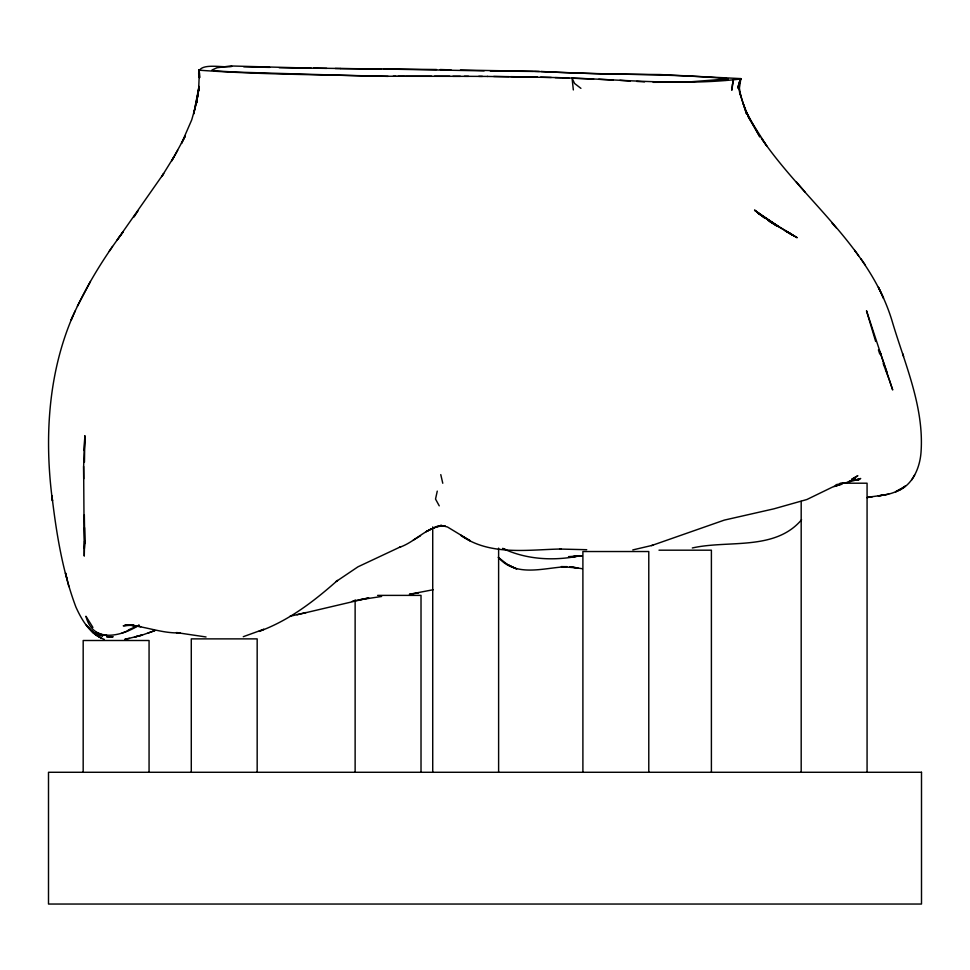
<?xml version="1.0" encoding="UTF-8"?>
<svg xmlns="http://www.w3.org/2000/svg" width="970" height="970" viewBox="0 0 970 970"><rect width="100%" height="100%" fill="white"/><g stroke="black" fill="none" stroke-linecap="round" stroke-linejoin="round"><path stroke-width="1.45" d="M84.572 541.066L84.269 556.089L83.626 466.424L84.839 435.894L84.463 462.12M84.184 450.553L84.839 435.894M84.402 548.462L84.863 541.26M725.79 78.437L725.609 80.401L725.548 78.437L728.24 78.873L686.542 82.11L653.162 82.329M534.421 71.428L605.231 74.035L659.842 74.544L740.825 78.606L739.407 88.185L740.692 95.606M437.264 491.123L435.53 499.065L439.24 505.843M738.643 86.391L740.825 78.606M75.187 310.933L71.198 319.821C84.814 288.575 102.626 259.233 123.057 231.988L117.225 239.893L163.675 173.545L161.735 176.552L174.212 156.388L185.209 136.261L181.499 143.366L191.745 119.819L196.158 104.202L199.08 87.846L193.733 113.975L199.008 86.451L196.57 103.014L198.644 89.64L199.299 73.417L199.505 77.733C193.212 60.067 223.912 68.7 231.879 66.372M72.968 315.808C47.942 373.595 44.281 439.07 52.477 500.932L51.944 495.876C56.43 533.536 62.517 571.488 75.927 607.111C81.868 620.182 90.04 634.186 104.287 639.388M866.937 497.646L872.272 496.64L868.562 497.319C879.014 495.246 890.666 495.609 899.82 489.389L895.601 491.802C912.043 486.334 919.73 468.68 921.003 452.59C924.337 407.642 905.289 365.035 892.655 322.913C870.939 247.835 803.96 200.56 761.414 138.298L766.712 145.924L748.525 117.249L759.886 136.964L746.633 112.569L748.731 117.515L743.068 103.256L738.497 88.173M77.394 306.229L90.416 281.555M174.212 156.388L171.629 160.935L177.68 150.338M911.715 479.907L914.625 475.082M109.27 251.218L112.496 246.465M135.533 214.515L133.86 216.953L138.007 210.951M801.584 519.738C774.921 551.178 728.337 539.829 692.325 547.977M399.47 547.322C414.978 542.254 426.436 526.868 443.108 525.885L440.635 525.328L447.461 526.977L470.195 540.751L460.617 535.197C489.668 556.125 527.789 549.65 561.278 548.996L559.581 549.044L586.729 549.711M413.293 540.108L420.531 535.743M431.359 528.771L426.218 531.633L436.936 526.431L443.108 525.885M848.895 481.69L855.31 478.562L846.931 482.466L835.946 484.709M400.78 546.704L357.991 566.807L336.141 581.527L337.499 580.412C314.037 601.218 288.842 620.642 259.026 631.421L263.828 629.275L243.276 636.696M92.926 627.444L85.954 616.253C92.793 643.801 121.383 636.356 139.256 625.104L128.282 629.979M121.917 633.119L127.7 630.864M841.051 484.563L836.079 485.74L844.082 482.927L832.818 486.916L806.919 499.501L773.927 508.826L724.299 520.114L651.488 545.601M148.022 633.095L154.957 630.536L140.905 635.544L125.421 639.157M725.548 78.437C664.256 73.271 602.54 75.126 541.114 71.441M432.668 528.201L438.331 526.176L445.327 525.946M833.885 486.54L838.31 485.182M848.156 482.26L860.705 478.525L853.83 480.405L858.462 479.641M652.859 545.225L632.779 549.929M433.226 589.724L409.401 594.283L418.543 592.937M289.994 616.289L306.047 612.555M297.038 614.762L368.77 597.92L352.316 601.23M741.31 78.909C679.497 86.415 617.223 78.788 555.192 77.648M358.645 599.957L381.61 596.465M883.767 495.039L888.653 494.094M506.11 549.772L502.642 548.402C526.564 559.702 553.749 561.109 579.381 555.907L572.906 556.61L582.242 555.822L568.541 556.634M571.33 557.204L575.731 556.38M130.041 624.838L123.238 625.795L132.575 625.177M124.803 639.266L129.471 638.454M855.807 480.089L859.129 479.641L854.473 480.15M133.678 625.104L125.081 624.874L129.968 625.298L129.155 625.213C146.325 626.62 162.645 633.616 180.129 632.852L176.492 632.598L206.052 636.975M449.801 76.266L434.427 76.242M383.368 69.016L484.127 70.871M460.35 76.327L405.605 76.29M431.638 76.23L374.165 76.266M404.623 76.242L397.967 76.278M279.202 67.754L326.732 68.373M393.226 76.278L395.99 76.266M539.332 71.428L460.459 70.022M840.117 483.205L867.071 483.205L867.071 772.278M658.994 550.184L711.398 550.184L711.398 772.278M377.597 595.386L421.016 595.386L421.016 772.278M452.869 76.339L468.534 76.339M464.315 76.315L482.405 76.4M493.706 76.46L509.201 76.654M487.304 76.436L551.312 77.467M372.965 76.206L235.601 72.083L215.631 70.931L212.03 69.985L216.965 67.779L230.581 65.96L311.14 68.142M388.121 76.387C325.192 74.581 261.839 74.726 199.129 70.192L199.335 74.12L198.85 69.937M487.643 76.436L478.731 76.375M340.518 68.482L313.589 68.155M381.149 69.088L335.22 68.494M340.421 68.555L436.561 69.513M533.548 71.441L490.286 70.992M243.749 66.821L269.684 67.391M440.247 69.525L451.038 69.901M561.266 77.709L540.642 77.2M510.644 76.642L537.356 77.054M613.076 80.025L598.732 79.285M572.433 78.23L593.616 79.043M562.236 77.855L568.881 78.109M636.635 81.383L644.529 81.892M132.175 625.468L134.684 625.601L131.884 625.395M619.915 80.34L630.33 81.043M102.02 634.853L96.818 632.707L102.02 634.853L106.615 635.192M572.009 567.123L570.057 566.807L577.938 567.996L561.387 566.625L566.819 566.674C543.915 567.656 516.028 577.865 498.24 557.301L507.237 564.37L516.61 568.941L507.237 564.37M570.057 566.807L582.121 568.711M140.723 626.717L137.231 625.783L138.237 626.062M96.418 632.476L99.243 633.992M785.118 230.872L792.332 234.837L769.622 221.463M787.179 231.988L797.194 237.723L770.071 221.233L758.273 213.23L778.486 226.483L754.624 210.211L764.821 218.08L754.624 210.211M789.095 232.909L794.866 236.389M785.336 230.617L790.659 233.843M768.228 220.542L777.346 226.313L757.982 212.891L760.104 214.625M580.921 88.355L574.555 83.444L572.045 78.049L573.343 89.943M831.884 222.894L836.261 227.841M796.164 181.657L804.979 191.951M855.128 250.939L854.703 250.345L858.571 255.74M865.216 264.919L861.033 258.893M889.199 379.597L892.691 389.964L880.081 352.122L887.077 372.492M885.149 368.83L888.702 378.264M883.185 363.495L884.664 367.497M881.172 355.202L866.501 310.764L875.668 341.452M743.068 103.256L746.548 113.914L739.516 92.138M878.408 349.879L879.79 354.099M902.706 353.589L903.603 356.475M68.87 586.607L65.487 572.906L67.027 579.272M440.78 474.621L442.769 483.254M84.329 514.912L84.778 543.6L84.535 527.631M83.626 466.424L83.711 478.84M801.184 501.369L801.184 772.278M648.784 772.278L648.784 551.53L582.897 551.53L582.897 772.278M498.616 548.123L498.616 772.278M432.729 526.916L432.729 772.278M355.129 599.921L355.129 772.278M257.171 772.278L257.171 638.878L191.284 638.878L191.284 772.278M149.065 772.278L149.065 640.503L83.177 640.503L83.177 772.278M732.423 84.826L731.792 90.246L733.441 79.431L732.423 84.826M738.17 86.512L737.758 88.027L740.34 78.934L738.17 86.512M905.168 486.212L899.845 489.668L905.168 486.212M857.674 475.858L851.927 479.168L857.674 475.858M141.644 635.095L134.575 637.023L141.644 635.095M885.671 494.676L878.408 495.888L885.671 494.676M921.5 772.278L48.5 772.278L48.5 904.04L921.5 904.04L921.5 772.278M109.355 636.744L106.567 636.732L113.138 636.769L109.355 636.744M102.529 635.896L95.448 633.725L91.483 630.997L99.219 635.859L93.084 632.586L86.294 625.238L94.805 634.053L93.084 632.586L102.529 635.896M101.595 638.212L95.205 634.453L101.595 638.212M880.323 291.109L878.444 287.302L883.524 298.214L880.323 291.109M199.396 73.938L199.226 69.67L199.493 77.527L199.396 73.938"/></g></svg>
